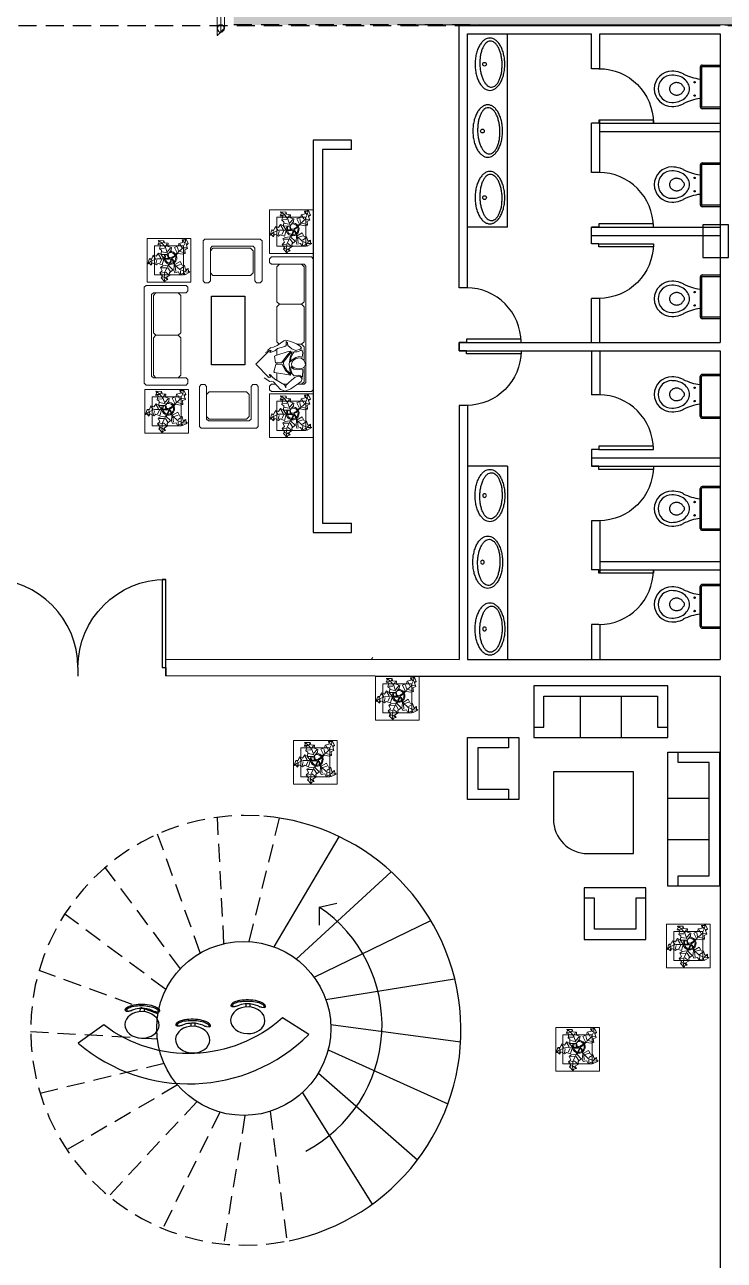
# Model space of a CAD drawing. Header units: metres. Extents: x 511.7 to 565.1, y 73.9 to 159.1.
# Drawn here: x 541.64 to 551.25, y 83.7 to 100.69 of the extents above; entities that cross this region are included whole.
import ezdxf

# ---------------------------------------------------------------- set-up
doc = ezdxf.new("R2010")
doc.units = ezdxf.units.M
doc.header["$MEASUREMENT"] = 0
doc.linetypes.add('DASHED2', pattern=[0.375, 0.25, -0.125])
doc.linetypes.add('HIDDEN', pattern=[0.375, 0.25, -0.125])
doc.layers.get('0').update_dxf_attribs({"lineweight": 25})
for name, color, linetype, lineweight in [('A-GLAZ-CWMG', 7, 'Continuous', 9), ('Muebles_Terminal', 8, 'Continuous', 9), ('walls', 255, 'Continuous', 25)]:
    doc.layers.add(name, color=color, linetype=linetype, lineweight=lineweight)
for name, color, linetype in [('ARBOLES', 3, 'Continuous'), ('DEFAULT', 7, 'Continuous'), ('lift', 41, 'Continuous'), ('MUEBLES', 5, 'Continuous')]:
    doc.layers.add(name, color=color, linetype=linetype)

# ---------------------------------------------------------------- blocks, each defined once
blk = doc.blocks.new('*U2')
for p, q in [((0, 0), (0, -100)), ((1000, 0), (1000, -100))]:
    blk.add_line(p, q)
blk.add_lwpolyline([(0, 0), (0, 1000), (43.75, 1000), (43.75, 0)], close=True)
blk.add_arc((0, 0), 1000, 0, 90)
blk = doc.blocks.new('*U8')
for p, q in [((0, 0), (0, 100)), ((750, 0), (750, 100))]:
    blk.add_line(p, q)
blk.add_lwpolyline([(0, 0), (0, -750), (43.75, -750), (43.75, 0)], close=True)
blk.add_arc((0, 0), 750, 270, 0)
blk = doc.blocks.new('A$C4801467F')
for points in [[(600, 170, 0.084597), (594, 203, 0.073538), (577, 235, 0.059122), (549, 264, 0.046991), (512, 290, 0.038418), (467, 311, 0.032863), (415, 327, 0.029585), (359, 337, 0.028068), (300, 340, 0.028068), (241, 337, 0.029585), (185, 327, 0.032863), (133, 311, 0.038418), (88, 290, 0.046991), (51, 264, 0.059122), (23, 235, 0.073538), (6, 203, 0.084597), (0, 170, 0.084597), (6, 137, 0.073538), (23, 105, 0.059122), (51, 76, 0.046991), (88, 50, 0.038418), (133, 29, 0.032863), (185, 13, 0.029585), (241, 3, 0.028068), (300, 0, 0.028068), (359, 3, 0.029585), (415, 13, 0.032863), (467, 29, 0.038418), (512, 50, 0.046991), (549, 76, 0.059122), (577, 105, 0.073538), (594, 137, 0.084597)], [(38, 151, 0.097963), (44, 126, 0.079718), (59, 103, 0.059072), (84, 81, 0.044019), (118, 63, 0.034462), (158, 48, 0.028691), (204, 37, 0.025428), (254, 32, 0.023953), (305, 30, 0.023953), (357, 34, 0.025428), (406, 43, 0.028691), (451, 56, 0.034462), (491, 73, 0.044019), (523, 93, 0.059072), (547, 116, 0.079718), (562, 140, 0.097963), (566, 165, 0.097963), (560, 190, 0.079718), (545, 213, 0.059072), (520, 235, 0.044019), (486, 253, 0.034462), (446, 268, 0.028691), (400, 279, 0.025428), (350, 284, 0.023953), (299, 286, 0.023953), (247, 282, 0.025428), (198, 273, 0.028691), (153, 260, 0.034462), (113, 243, 0.044019), (81, 223, 0.059072), (57, 200, 0.079718), (42, 176, 0.097963)]]:
    blk.add_lwpolyline(points, format="xyb", close=True)
blk.add_circle((300, 231), 21.6)
blk = doc.blocks.new('*U26')
for p, q in [((-750, 0), (-750, 100)), ((0, 0), (0, 100))]:
    blk.add_line(p, q)
blk.add_lwpolyline([(0, 0), (0, -750), (-43.75, -750), (-43.75, 0)], close=True)
blk.add_arc((0, 0), 750, 180, 270)
blk = doc.blocks.new('ar-10')
at = {"layer": 'ARBOLES', "lineweight": 0}
for p, q in [((22.434, 96.626), (22.504, 96.716)), ((22.469, 96.771), (22.579, 96.89)), ((22.504, 96.716), (22.469, 96.771)), ((22.489, 96.761), (22.529, 96.741)), ((22.579, 96.89), (22.554, 96.765)), ((22.554, 96.765), (22.578, 96.591)), ((22.574, 96.755), (22.639, 96.81)), ((22.579, 96.89), (22.594, 96.845)), ((22.594, 96.845), (22.669, 96.82)), ((22.669, 96.82), (22.624, 96.755)), ((22.624, 96.755), (22.728, 96.69)), ((22.076, 96.356), (22.122, 96.347)), ((22.076, 96.356), (22.173, 96.273)), ((22.128, 96.202), (22.076, 96.356)), ((22.122, 96.347), (22.18, 96.4)), ((22.191, 96.286), (22.175, 96.369)), ((22.18, 96.4), (22.216, 96.33)), ((22.216, 96.33), (22.323, 96.39)), ((22.317, 96.359), (22.344, 96.242)), ((22.323, 96.39), (22.379, 96.348)), ((22.379, 96.348), (22.5, 96.39)), ((22.486, 96.231), (22.426, 96.339)), ((22.503, 96.566), (22.434, 96.626)), ((22.453, 96.466), (22.503, 96.566)), ((22.518, 96.421), (22.453, 96.466)), ((22.464, 96.636), (22.553, 96.616)), ((22.483, 96.476), (22.618, 96.471)), ((22.5, 96.39), (22.548, 96.22)), ((22.518, 96.421), (22.658, 96.401)), ((22.578, 96.591), (22.668, 96.423)), ((22.698, 96.68), (22.608, 96.601)), ((22.674, 96.393), (22.661, 96.4)), ((22.668, 96.471), (22.733, 96.575)), ((22.751, 96.256), (22.674, 96.393)), ((22.813, 96.535), (22.688, 96.411)), ((22.688, 96.411), (22.766, 96.275)), ((22.728, 96.69), (22.718, 96.62)), ((22.718, 96.62), (22.813, 96.535)), ((22.806, 96.254), (22.856, 96.388)), ((22.825, 96.244), (22.872, 96.378)), ((22.84, 96.545), (22.867, 96.619)), ((22.84, 96.545), (22.856, 96.388)), ((22.867, 96.619), (22.976, 96.596)), ((23.024, 96.288), (22.872, 96.378)), ((23.019, 96.529), (22.876, 96.394)), ((22.886, 96.428), (22.9, 96.582)), ((22.925, 96.413), (23.043, 96.376)), ((22.976, 96.596), (23.017, 96.678)), ((23.017, 96.678), (23.121, 96.633)), ((23.182, 96.597), (23.019, 96.529)), ((23.083, 96.401), (23.024, 96.288)), ((23.034, 96.652), (23.037, 96.56)), ((23.136, 96.436), (23.036, 96.503)), ((23.153, 96.409), (23.083, 96.401)), ((23.121, 96.633), (23.166, 96.68)), ((23.161, 96.659), (23.151, 96.615)), ((23.19, 96.527), (23.153, 96.409)), ((23.166, 96.68), (23.309, 96.604)), ((23.177, 96.575), (23.246, 96.526)), ((23.309, 96.604), (23.182, 96.597)), ((23.264, 96.499), (23.19, 96.527)), ((23.269, 96.578), (23.264, 96.499)), ((23.309, 96.604), (23.269, 96.578)), ((22.192, 96.206), (22.128, 96.202)), ((22.146, 96.214), (22.183, 96.24)), ((22.173, 96.273), (22.338, 96.211)), ((22.237, 96.101), (22.192, 96.206)), ((22.324, 96.133), (22.237, 96.101)), ((22.243, 96.132), (22.304, 96.201)), ((22.387, 96.041), (22.324, 96.133)), ((22.338, 96.211), (22.528, 96.209)), ((22.458, 96.076), (22.387, 96.041)), ((22.393, 96.072), (22.462, 96.188)), ((22.458, 96.076), (22.543, 96.189)), ((22.48, 95.96), (22.474, 96.088)), ((22.474, 96.088), (22.65, 96.086)), ((22.622, 96.03), (22.502, 96.003)), ((22.557, 96.199), (22.543, 96.189)), ((22.548, 96.22), (22.705, 96.223)), ((22.73, 96.195), (22.557, 96.199)), ((22.599, 95.882), (22.654, 96.051)), ((22.65, 96.086), (22.675, 96.186)), ((22.748, 95.895), (22.657, 95.994)), ((22.672, 96.079), (22.692, 96.166)), ((22.679, 96.072), (22.672, 96.079)), ((22.675, 96.186), (22.73, 96.195)), ((22.762, 95.958), (22.679, 96.072)), ((22.692, 96.166), (22.766, 96.176)), ((22.692, 96.166), (22.692, 96.166)), ((22.705, 96.223), (22.743, 96.209)), ((22.743, 96.209), (22.751, 96.256)), ((22.766, 96.275), (22.766, 96.224)), ((22.766, 96.224), (22.806, 96.254)), ((22.863, 96.119), (22.766, 96.176)), ((22.774, 96.202), (22.825, 96.244)), ((22.848, 96.154), (22.774, 96.202)), ((22.947, 96.055), (22.848, 96.154)), ((22.861, 95.876), (22.939, 96.034)), ((22.863, 96.119), (22.939, 96.034)), ((22.965, 96.053), (22.947, 96.055)), ((22.977, 95.983), (22.949, 95.863)), ((23.101, 95.899), (22.964, 96.028)), ((23.103, 96.078), (22.965, 96.053)), ((23.154, 96.038), (23.025, 95.999)), ((23.103, 96.078), (23.179, 96.057)), ((23.179, 96.057), (23.164, 95.946)), ((22.373, 95.785), (22.451, 95.798)), ((22.408, 95.714), (22.373, 95.785)), ((22.386, 95.672), (22.493, 95.741)), ((22.386, 95.672), (22.408, 95.714)), ((22.549, 95.677), (22.386, 95.672)), ((22.486, 95.763), (22.401, 95.77)), ((22.423, 95.918), (22.48, 95.96)), ((22.451, 95.798), (22.423, 95.918)), ((22.451, 95.904), (22.571, 95.896)), ((22.493, 95.741), (22.599, 95.882)), ((22.542, 95.699), (22.528, 95.741)), ((22.563, 95.741), (22.549, 95.677)), ((22.676, 95.754), (22.563, 95.741)), ((22.648, 95.768), (22.599, 95.847)), ((22.776, 95.88), (22.67, 95.846)), ((22.67, 95.846), (22.676, 95.754)), ((22.762, 95.958), (22.776, 95.88)), ((22.978, 95.826), (22.861, 95.876)), ((22.991, 95.756), (22.978, 95.826)), ((23.111, 95.728), (22.991, 95.756)), ((23.016, 95.775), (23.075, 95.88)), ((23.089, 95.652), (23.111, 95.728)), ((23.168, 95.652), (23.089, 95.652)), ((23.18, 95.741), (23.101, 95.899)), ((23.158, 95.744), (23.114, 95.671)), ((23.224, 95.892), (23.132, 95.883)), ((23.164, 95.946), (23.249, 95.911)), ((23.196, 95.615), (23.168, 95.652)), ((23.196, 95.615), (23.18, 95.741)), ((23.24, 95.766), (23.196, 95.772)), ((23.262, 95.763), (23.196, 95.615)), ((23.249, 95.911), (23.211, 95.804)), ((23.211, 95.804), (23.262, 95.763))]:
    blk.add_line(p, q, dxfattribs=at)
for centre, radius, start, end in [((22.748, 96.183), 0.193, 107.997, 168.9804), ((22.755, 96.181), 0.166, 107.7649, 166.1846), ((22.744, 96.18), 0.193, 59.8406, 99.9156), ((22.743, 96.175), 0.167, 58.5815, 95.1926), ((22.748, 96.183), 0.193, 175.5225, 210.1028), ((22.755, 96.181), 0.166, 173.971, 214.9414), ((22.743, 96.184), 0.158, 258.1647, 328.6725), ((22.743, 96.184), 0.189, 268.6147, 325.1169), ((22.733, 96.18), 0.167, 337.3711, 47.6904), ((22.736, 96.182), 0.194, 332.5812, 51.731)]:
    blk.add_arc(centre, radius, start, end, dxfattribs=at)
blk = doc.blocks.new('silla-4')
at = {"layer": 'MUEBLES', "linetype": 'ByBlock', "ltscale": 0.5}
for p, q in [((88.968, 41.09), (88.973, 41.09)), ((88.968, 41.074), (88.973, 41.074)), ((88.968, 41.074), (88.968, 41.074)), ((88.968, 41.074), (88.968, 41.074)), ((88.981, 41.082), (88.981, 41.082)), ((88.981, 41.082), (88.982, 41.048)), ((88.986, 40.918), (88.947, 40.917)), ((88.987, 40.871), (88.949, 40.87)), ((88.977, 40.698), (88.984, 40.698)), ((88.978, 40.714), (88.978, 40.714)), ((88.978, 40.714), (88.978, 40.714)), ((88.978, 40.714), (88.984, 40.714)), ((88.99, 40.741), (88.991, 40.706))]:
    blk.add_line(p, q, dxfattribs=at)
for centre, radius, start, end in [((88.973, 41.082), 0.00784, 1.5794, 91.5794), ((88.973, 41.082), 0.00784, 271.5794, 1.5794), ((88.943, 41.047), 0.0392, 332.1482, 1.5935), ((88.984, 40.706), 0.00784, 1.5794, 88.1147), ((88.984, 40.706), 0.00784, 271.5, 1.5794), ((88.951, 40.74), 0.0392, 1.5794, 30.9339)]:
    blk.add_arc(centre, radius, start, end, dxfattribs=at)
blk.add_ellipse((88.973, 40.894), major_axis=(-0.005, 0.196), ratio=0.359925, start_param=0, end_param=3.155989, dxfattribs=at)
blk.add_ellipse((89.139, 40.899), major_axis=(0.005, -0.196), ratio=0.780493, dxfattribs=at)
for points, knots in [([(88.968, 41.074), (88.965, 41.074), (88.96, 41.072), (88.947, 41.057), (88.94, 41.044), (88.92, 40.985), (88.915, 40.918), (88.926, 40.795), (88.945, 40.742), (88.969, 40.716), (88.975, 40.714), (88.978, 40.714)], [0, 0, 0, 0, 0.388453, 0.388453, 0.776906, 0.776906, 1.761796, 1.761796, 2.746687, 2.746687, 3.141593, 3.141593, 3.141593, 3.141593]), ([(88.977, 41.028), (88.953, 40.982), (88.943, 40.926), (88.952, 40.832), (88.965, 40.793), (88.985, 40.76)], [4.086072, 4.086072, 4.086072, 4.086072, 4.805728, 4.805728, 5.337853, 5.337853, 5.337853, 5.337853])]:
    blk.add_open_spline(points, degree=3, knots=knots, dxfattribs=at)
blk = doc.blocks.new('tretr')
at = {"layer": 'DEFAULT', "color": 7, "linetype": 'Continuous'}
for p, q in [((40.6, 253), (-19.8, 253)), ((39.5, 193.1), (-19.8, 193.1)), ((-168.7, 65.1), (-168.7, 125.4)), ((-108.8, 66.1), (-108.8, 125.4))]:
    blk.add_line(p, q, dxfattribs=at)
for points in [[(-19.8, 416.8), (-19.8, 341.8), (-109.8, 341.8), (-109.8, 416.8)], [(55.2, 320.4), (-19.8, 320.4), (-19.8, 125.4), (55.2, 125.4)], [(-313.6, 157.1), (-238.6, 157.1), (-238.6, 247.1), (-313.6, 247.1)], [(-236.1, 50.4), (-236.1, 125.4), (-41.1, 125.4), (-41.1, 50.4)]]:
    blk.add_lwpolyline(points, close=True, dxfattribs=at)
for points in [[(-19.8, 356.8), (-34.8, 356.8), (-34.8, 401.8), (-94.8, 401.8), (-94.8, 356.8), (-109.8, 356.8)], [(-4.8, 320.4), (-4.8, 305.4), (40.2, 305.4), (40.2, 140.4), (-4.8, 140.4), (-4.8, 125.4)], [(-253.6, 157.1), (-253.6, 172.1), (-298.6, 172.1), (-298.6, 232.1), (-253.6, 232.1), (-253.6, 247.1)], [(-236.1, 110.4), (-221.1, 110.4), (-221.1, 65.4), (-56.1, 65.4), (-56.1, 110.4), (-41.1, 110.4)]]:
    blk.add_lwpolyline(points, dxfattribs=at)
blk.add_lwpolyline([(-69.8, 291.8), (-138.6, 291.8, 0.414214), (-188.6, 241.8), (-188.6, 175.4), (-69.8, 175.4)], format="xyb", close=True, dxfattribs=at)
blk = doc.blocks.new('sdfd')
at = {"layer": 'Muebles_Terminal', "linetype": 'ByBlock'}
for p, q in [((-0.821, 0.475), (-0.846, 0.45)), ((-0.846, 0.45), (-0.846, -0.1)), ((-0.771, 0.475), (-0.821, 0.475)), ((-0.746, 0.45), (-0.771, 0.475)), ((-0.746, 0), (-0.746, 0.45)), ((-0.71, 0.375), (-0.746, 0.34)), ((-0.196, 0.375), (-0.71, 0.375)), ((-0.196, 0.375), (-0.161, 0.34)), ((-0.125, 0.375), (-0.161, 0.34)), ((0.389, 0.375), (-0.125, 0.375)), ((0.424, 0.34), (0.389, 0.375)), ((0.449, 0.475), (0.424, 0.45)), ((0.424, 0.45), (0.424, 0)), ((0.499, 0.475), (0.449, 0.475)), ((0.524, 0.45), (0.499, 0.475)), ((0.524, -0.1), (0.524, 0.45)), ((-0.161, 0.34), (-0.161, 0.035)), ((-0.71, 0), (-0.746, 0.035)), ((-0.721, -0.025), (-0.746, 0)), ((-0.196, 0), (-0.71, 0)), ((-0.196, 0), (-0.161, 0.035)), ((-0.125, 0), (-0.161, 0.035)), ((0.389, 0), (-0.125, 0)), ((0.424, 0.035), (0.389, 0)), ((0.424, 0), (0.399, -0.025)), ((-0.846, -0.1), (-0.821, -0.125)), ((-0.821, -0.125), (0.499, -0.125)), ((0.399, -0.025), (-0.721, -0.025)), ((0.524, -0.1), (0.499, -0.125))]:
    blk.add_line(p, q, dxfattribs=at)
blk = doc.blocks.new('sdfds')
at = {"layer": 'Muebles_Terminal', "linetype": 'ByBlock'}
for p, q in [((-0.9, 0.5), (-0.925, 0.475)), ((-0.925, 0.475), (-0.925, -0.075)), ((0.9, 0.5), (-0.9, 0.5)), ((-0.825, 0.375), (-0.8, 0.4)), ((-0.825, 0.34), (-0.79, 0.375)), ((-0.825, -0.075), (-0.825, 0.375)), ((-0.8, 0.4), (0.8, 0.4)), ((-0.79, 0.375), (-0.31, 0.375)), ((-0.31, 0.375), (-0.275, 0.34)), ((-0.24, 0.375), (-0.275, 0.34)), ((-0.24, 0.375), (0.24, 0.375)), ((0.24, 0.375), (0.275, 0.34)), ((0.31, 0.375), (0.275, 0.34)), ((0.31, 0.375), (0.502, 0.375)), ((0.35, 0.344), (0.391, 0.357)), ((0.359, 0.331), (0.35, 0.344)), ((0.391, 0.357), (0.452, 0.348)), ((0.452, 0.348), (0.445, 0.307)), ((0.489, 0.366), (0.465, 0.333)), ((0.52, 0.387), (0.489, 0.366)), ((0.552, 0.394), (0.52, 0.387)), ((0.589, 0.374), (0.552, 0.394)), ((0.586, 0.375), (0.79, 0.375)), ((0.608, 0.344), (0.589, 0.374)), ((0.613, 0.307), (0.608, 0.344)), ((0.623, 0.36), (0.729, 0.351)), ((0.626, 0.284), (0.623, 0.36)), ((0.729, 0.351), (0.708, 0.325)), ((0.75, 0.35), (0.723, 0.327)), ((0.786, 0.335), (0.75, 0.35)), ((0.79, 0.375), (0.825, 0.34)), ((0.8, 0.4), (0.825, 0.375)), ((0.825, 0.375), (0.825, 0.28)), ((0.925, 0.475), (0.9, 0.5)), ((0.925, -0.075), (0.925, 0.475)), ((-0.275, 0.035), (-0.275, 0.34)), ((-0.275, 0.035), (-0.275, 0.34)), ((0.219, 0.123), (0.239, 0.191)), ((0.239, 0.191), (0.27, 0.27)), ((0.27, 0.27), (0.301, 0.321)), ((0.275, 0.278), (0.275, 0.34)), ((0.337, 0.205), (0.293, 0.152)), ((0.301, 0.321), (0.323, 0.338)), ((0.323, 0.338), (0.345, 0.321)), ((0.363, 0.26), (0.337, 0.205)), ((0.345, 0.321), (0.363, 0.26)), ((0.378, 0.282), (0.359, 0.331)), ((0.437, 0.133), (0.371, 0.192)), ((0.371, 0.192), (0.374, 0.157)), ((0.378, 0.237), (0.378, 0.282)), ((0.403, 0.219), (0.378, 0.237)), ((0.386, 0.198), (0.378, 0.212)), ((0.378, 0.212), (0.459, 0.182)), ((0.526, 0.089), (0.386, 0.198)), ((0.463, 0.195), (0.403, 0.219)), ((0.445, 0.307), (0.456, 0.26)), ((0.456, 0.26), (0.49, 0.21)), ((0.459, 0.182), (0.547, 0.171)), ((0.465, 0.333), (0.461, 0.302)), ((0.461, 0.302), (0.476, 0.256)), ((0.516, 0.188), (0.463, 0.195)), ((0.476, 0.256), (0.497, 0.227)), ((0.49, 0.21), (0.516, 0.188)), ((0.497, 0.227), (0.539, 0.201)), ((0.539, 0.201), (0.576, 0.208)), ((0.547, 0.171), (0.632, 0.18)), ((0.576, 0.208), (0.6, 0.241)), ((0.586, 0.192), (0.616, 0.236)), ((0.625, 0.193), (0.586, 0.192)), ((0.6, 0.241), (0.609, 0.277)), ((0.609, 0.277), (0.613, 0.307)), ((0.616, 0.236), (0.626, 0.284)), ((0.68, 0.212), (0.625, 0.193)), ((0.632, 0.18), (0.683, 0.198)), ((0.683, 0.198), (0.636, 0.138)), ((0.702, 0.191), (0.637, 0.121)), ((0.664, -0.03), (0.702, 0.191)), ((0.711, 0.24), (0.68, 0.212)), ((0.708, 0.325), (0.701, 0.298)), ((0.701, 0.298), (0.711, 0.24)), ((0.723, 0.327), (0.716, 0.299)), ((0.716, 0.299), (0.729, 0.254)), ((0.729, 0.254), (0.768, 0.203)), ((0.768, 0.203), (0.806, 0.161)), ((0.813, 0.296), (0.786, 0.335)), ((0.888, 0.191), (0.813, 0.296)), ((0.92, 0.113), (0.888, 0.191)), ((-0.825, 0.035), (-0.79, 0)), ((-0.79, 0), (-0.31, 0)), ((-0.31, 0), (-0.275, 0.035)), ((-0.24, 0), (-0.275, 0.035)), ((-0.24, 0), (0.24, 0)), ((0.229, 0.099), (0.219, 0.123)), ((0.292, 0.005), (0.229, 0.099)), ((0.257, 0.145), (0.239, 0.129)), ((0.239, 0.129), (0.261, 0.13)), ((0.24, 0), (0.273, 0.033)), ((0.293, 0.152), (0.257, 0.145)), ((0.261, 0.13), (0.292, 0.13)), ((0.275, 0.13), (0.275, 0.149)), ((0.292, 0.13), (0.305, 0.111)), ((0.313, -0.046), (0.292, 0.005)), ((0.305, 0.111), (0.333, 0.01)), ((0.333, 0.01), (0.367, -0.027)), ((0.342, 0), (0.426, 0)), ((0.374, 0.157), (0.43, -0.014)), ((0.53, 0.065), (0.437, 0.133)), ((0.578, 0.101), (0.526, 0.089)), ((0.526, 0.089), (0.526, 0.089)), ((0.531, -0.019), (0.53, 0.065)), ((0.53, 0), (0.55, 0)), ((0.555, 0.075), (0.548, 0.015)), ((0.548, 0.015), (0.552, -0.015)), ((0.637, 0.121), (0.555, 0.075)), ((0.636, 0.138), (0.578, 0.101)), ((0.669, 0), (0.773, 0)), ((0.835, 0.104), (0.756, -0.027)), ((0.794, -0.047), (0.896, 0.053)), ((0.806, 0.161), (0.844, 0.126)), ((0.825, 0.143), (0.825, 0.087)), ((0.874, 0.122), (0.835, 0.104)), ((0.844, 0.126), (0.874, 0.122)), ((0.896, 0.053), (0.92, 0.113)), ((-0.925, -0.075), (-0.9, -0.1)), ((-0.9, -0.1), (-0.85, -0.1)), ((-0.85, -0.1), (-0.825, -0.075)), ((0.325, -0.085), (0.313, -0.046)), ((0.36, -0.126), (0.325, -0.085)), ((0.384, -0.097), (0.361, -0.077)), ((0.361, -0.077), (0.363, -0.101)), ((0.363, -0.101), (0.388, -0.155)), ((0.367, -0.027), (0.388, -0.092)), ((0.388, -0.092), (0.384, -0.097)), ((0.43, -0.014), (0.441, -0.032)), ((0.441, -0.032), (0.531, -0.019)), ((0.552, -0.015), (0.653, -0.043)), ((0.653, -0.043), (0.664, -0.03)), ((0.689, -0.106), (0.719, -0.087)), ((0.697, -0.088), (0.689, -0.106)), ((0.721, -0.065), (0.697, -0.088)), ((0.719, -0.087), (0.733, -0.097)), ((0.756, -0.027), (0.721, -0.065)), ((0.733, -0.097), (0.724, -0.126)), ((0.735, -0.174), (0.787, -0.094)), ((0.782, -0.07), (0.794, -0.047)), ((0.787, -0.094), (0.782, -0.07)), ((0.825, -0.017), (0.825, -0.075)), ((0.825, -0.075), (0.85, -0.1)), ((0.85, -0.1), (0.9, -0.1)), ((0.9, -0.1), (0.925, -0.075))]:
    blk.add_line(p, q, dxfattribs=at)
at = {"layer": 'Muebles_Terminal'}
for p in [(0.365, -0.104), (0.73, -0.108)]:
    blk.add_line(p, (0.549, -0.289), dxfattribs=at)
blk = doc.blocks.new('juhn')
at = {"layer": 'Muebles_Terminal', "linetype": 'ByBlock'}
for p, q in [((-0.273, 0.804), (-0.298, 0.779)), ((-0.298, 0.779), (-0.298, 0.229)), ((-0.223, 0.804), (-0.273, 0.804)), ((-0.198, 0.779), (-0.223, 0.804)), ((-0.198, 0.329), (-0.198, 0.779)), ((-0.163, 0.704), (-0.198, 0.669)), ((0.351, 0.704), (-0.163, 0.704)), ((0.351, 0.704), (0.387, 0.669)), ((0.437, 0.804), (0.412, 0.779)), ((0.412, 0.779), (0.412, 0.329)), ((0.487, 0.804), (0.437, 0.804)), ((0.512, 0.779), (0.487, 0.804)), ((0.512, 0.779), (0.512, 0.229)), ((0.387, 0.669), (0.387, 0.364)), ((-0.163, 0.329), (-0.198, 0.364)), ((0.351, 0.329), (0.387, 0.364)), ((-0.298, 0.229), (-0.273, 0.204)), ((-0.273, 0.204), (0.487, 0.204)), ((-0.173, 0.304), (-0.198, 0.329)), ((0.387, 0.304), (-0.173, 0.304)), ((0.351, 0.329), (-0.163, 0.329)), ((0.412, 0.329), (0.387, 0.304)), ((0.512, 0.229), (0.487, 0.204))]:
    blk.add_line(p, q, dxfattribs=at)
blk = doc.blocks.new('Circular Mullion - 50mm Radius-196102-_1_plinth')
at = {"layer": 'A-GLAZ-CWMG', "color": 253, "true_color": 0xaaaaaa}
for p, q in [((4310, 7075), (4310, 5134)), ((4360, 7075), (4360, 5184)), ((4410, 5234), (4410, 7075))]:
    blk.add_line(p, q, dxfattribs=at)
at = {"layer": 'A-GLAZ-CWMG', "color": 253, "true_color": 0xaaaaaa, "flags": 128}
for points in [[(4310, 5134), (4314, 5138), (4324, 5149), (4341, 5165), (4360, 5184)], [(4360, 5184), (4379, 5203), (4395, 5219), (4406, 5230), (4410, 5234)]]:
    blk.add_lwpolyline(points, dxfattribs=at)
blk = doc.blocks.new('Circular Mullion - 50mm Radius-218194-_1_plinth')
at = {"layer": 'A-GLAZ-CWMG', "lineweight": 25}
for start, end in [(360, 180), (180, 360)]:
    blk.add_arc((-50, 0), 50, start, end, dxfattribs=at)

msp = doc.modelspace()

# ---------------------------------------------------------------- hatches: boundary and pattern name
h = msp.add_hatch()
h.set_pattern_fill('ANGLE', color=256, scale=0.22)
h.set_pattern_definition([(0, (-144.96357, 2.897406), (0, 0.0605), [0.044, -0.0165]), (90, (-144.96357, 2.897406), (-0.0605, 4e-18), [0.044, -0.0165])])
h.paths.add_polyline_path([(564.635, 112.947), (564.185, 112.947), (564.185, 112.597), (564.635, 112.597)])
h.paths.add_polyline_path([(564.636, 108.389), (564.286, 108.389), (564.286, 107.939), (564.636, 107.939)])
h.paths.add_polyline_path([(562.841, 88.385), (562.491, 88.385), (562.491, 87.935), (562.841, 87.935), (562.841, 87.935)])
h.paths.add_polyline_path([(516.93, 78.187), (516.48, 78.187), (516.48, 77.837), (516.93, 77.837)])
h.paths.add_polyline_path([(516.636, 78.011, -1), (516.536, 78.011, -1)], flags=16)
h.paths.add_polyline_path([(516.72, 88.285), (516.484, 88.285), (516.484, 87.835), (516.72, 87.835)])
h.paths.add_polyline_path([(516.834, 88.285), (516.72, 88.285), (516.72, 87.835), (516.834, 87.835)])
h.paths.add_polyline_path([(522.868, 107.948), (522.634, 107.948), (522.634, 107.498), (522.868, 107.498)])
h.paths.add_polyline_path([(522.984, 107.948), (522.868, 107.948), (522.868, 107.498), (522.984, 107.498)])
at = {"layer": 'walls'}
h = msp.add_hatch(dxfattribs=at)
h.set_pattern_fill('ANGLE', color=4, angle=180)
h.set_pattern_definition([(180, (1111.84015, 209.11407), (-1e-16, -0.275), [0.2, -0.075]), (270, (1111.84015, 209.11407), (0.275, -1e-16), [0.2, -0.075])])
h.paths.add_polyline_path([(562.791, 116.259), (544.479, 116.263), (544.479, 114.934), (544.759, 114.929), (547.13, 114.778), (547.127, 103.583), (544.509, 103.594), (544.477, 114.796), (560.987, 114.749), (560.987, 100.67), (544.507, 100.681), (544.507, 103.549), (562.791, 103.539)])

# ---------------------------------------------------------------- linework, layer by layer
for p, q in [((551.309, 100.677), (546.96, 100.685)), ((547.609, 97.068), (547.609, 100.676)), ((547.609, 98.868), (547.609, 100.676)), ((547.724, 97.487), (547.724, 100.561)), ((550.921, 100.105), (550.921, 99.556)), ((550.94, 100.105), (550.94, 99.556)), ((550.947, 100.131), (551.194, 100.131)), ((550.947, 100.112), (551.194, 100.112)), ((551.194, 99.55), (550.947, 99.55)), ((551.194, 99.53), (550.947, 99.53)), ((547.724, 97.068), (547.724, 99.374)), ((547.609, 98.868), (547.609, 99.331)), ((546.129, 99.099), (545.602, 99.099)), ((545.602, 99.099), (545.602, 93.707)), ((546.129, 98.97), (546.129, 99.099)), ((546.129, 98.97), (545.731, 98.97)), ((545.731, 98.97), (545.731, 93.835)), ((547.609, 97.068), (547.609, 98.732)), ((550.921, 98.759), (550.921, 98.21)), ((550.94, 98.759), (550.94, 98.21)), ((550.947, 98.785), (551.194, 98.785)), ((550.947, 98.766), (551.194, 98.766)), ((551.194, 98.204), (550.947, 98.204)), ((551.194, 98.184), (550.947, 98.184)), ((550.921, 97.219), (550.921, 96.67)), ((550.94, 97.219), (550.94, 96.67)), ((550.947, 97.245), (551.194, 97.245)), ((550.947, 97.225), (551.194, 97.225)), ((551.194, 96.663), (550.947, 96.663)), ((551.194, 96.644), (550.947, 96.644)), ((547.609, 96.318), (551.194, 96.318)), ((547.609, 96.318), (551.194, 96.318)), ((547.609, 96.203), (547.609, 96.318)), ((547.609, 96.318), (547.609, 96.203)), ((547.609, 96.203), (551.194, 96.203)), ((547.609, 96.203), (551.194, 96.203)), ((550.921, 95.302), (550.921, 95.851)), ((550.94, 95.302), (550.94, 95.851)), ((551.194, 95.877), (550.947, 95.877)), ((551.194, 95.858), (550.947, 95.858)), ((547.609, 95.453), (547.609, 93.33)), ((547.609, 95.453), (547.609, 91.96)), ((547.724, 95.453), (547.724, 93.146)), ((550.947, 95.296), (551.194, 95.296)), ((550.947, 95.276), (551.194, 95.276)), ((547.724, 95.034), (547.724, 91.96)), ((550.921, 93.762), (550.921, 94.311)), ((550.94, 93.762), (550.94, 94.311)), ((551.194, 94.337), (550.947, 94.337)), ((551.194, 94.317), (550.947, 94.317)), ((545.731, 93.835), (546.129, 93.835)), ((546.129, 93.707), (546.129, 93.835)), ((550.947, 93.755), (551.194, 93.755)), ((545.602, 93.707), (546.129, 93.707)), ((550.947, 93.736), (551.194, 93.736)), ((547.609, 93.19), (547.609, 91.96)), ((550.921, 92.416), (550.921, 92.965)), ((550.94, 92.416), (550.94, 92.965)), ((551.194, 92.991), (550.947, 92.991)), ((551.194, 92.971), (550.947, 92.971)), ((550.947, 92.409), (551.194, 92.409)), ((550.947, 92.39), (551.194, 92.39)), ((545.686, 88.556), (545.927, 88.61)), ((545.686, 88.556), (545.686, 88.309))]:
    msp.add_line(p, q)
at = {"lineweight": 25, "ltscale": 0.25}
for p, q in [((547.609, 100.676), (551.194, 100.676)), ((547.724, 100.561), (549.428, 100.561)), ((548.274, 97.903), (548.274, 100.561)), ((549.428, 100.081), (549.428, 100.561)), ((549.543, 100.081), (549.543, 100.561)), ((549.543, 100.561), (551.194, 100.561)), ((549.543, 99.216), (549.543, 99.374)), ((549.428, 99.216), (549.428, 99.331)), ((549.428, 98.654), (549.428, 99.216)), ((549.543, 99.331), (551.194, 99.331)), ((549.543, 98.654), (549.543, 99.216)), ((549.543, 99.216), (551.194, 99.216)), ((549.428, 97.904), (551.194, 97.904)), ((549.428, 97.789), (551.194, 97.789)), ((549.428, 96.318), (549.428, 96.924)), ((549.543, 96.318), (549.543, 96.924)), ((549.428, 96.203), (549.428, 95.597)), ((549.543, 96.203), (549.543, 95.596)), ((548.274, 94.618), (548.274, 91.96)), ((549.428, 94.732), (551.194, 94.732)), ((549.428, 94.617), (551.194, 94.617)), ((549.428, 93.867), (549.428, 93.305)), ((549.543, 93.867), (549.543, 93.305)), ((549.428, 93.305), (549.428, 93.19)), ((549.543, 93.305), (549.543, 93.146)), ((549.543, 93.305), (551.194, 93.305)), ((549.543, 93.19), (551.194, 93.19)), ((549.428, 92.44), (549.428, 91.96)), ((549.543, 92.44), (549.543, 91.96)), ((547.724, 91.96), (551.194, 91.96)), ((547.724, 91.96), (549.428, 91.96)), ((549.543, 91.96), (551.194, 91.96)), ((546.456, 91.73), (547.116, 91.73))]:
    msp.add_line(p, q, dxfattribs=at)
at = {"color": 1, "linetype": 'HIDDEN'}
for p, q in [((544.376, 88.053), (544.285, 89.791)), ((544.723, 88.082), (545.139, 89.78)), ((544.051, 87.925), (543.464, 89.559)), ((543.778, 87.708), (542.745, 89.102)), ((543.578, 87.422), (542.187, 88.46)), ((543.469, 87.091), (541.834, 87.685)), ((543.461, 86.742), (541.718, 86.84)), ((543.553, 86.406), (541.848, 85.994)), ((543.739, 86.111), (542.217, 85.22)), ((544.002, 85.881), (542.794, 84.582)), ((544.319, 85.738), (543.534, 84.137)), ((544.665, 85.692), (544.373, 83.924)), ((545.009, 85.747), (545.241, 83.964))]:
    msp.add_line(p, q, dxfattribs=at)
at = {"color": 1}
for p, q in [((545.064, 88.009), (545.958, 89.524)), ((545.37, 87.842), (546.672, 89.042)), ((545.614, 87.593), (547.217, 88.372)), ((545.777, 87.284), (547.546, 87.57)), ((545.843, 86.942), (547.628, 86.704)), ((545.808, 86.595), (547.453, 85.85)), ((545.674, 86.273), (547.036, 85.084)), ((545.453, 86.003), (546.413, 84.473))]:
    msp.add_line(p, q, dxfattribs=at)
at = {"color": 1, "linetype": 'DASHED2', "transparency": 33554572}
for points in [[(514.381, 100.785), (514.491, 109.986), (514.451, 112.979), (564.636, 112.958), (564.636, 100.664), (544.383, 100.685), (544.383, 100.685)], [(537.801, 100.677), (564.588, 100.674), (564.473, 77.059), (538.144, 77.059)]]:
    msp.add_lwpolyline(points, dxfattribs=at)
for points in [[(551.309, 97.486), (551.309, 97.936), (550.959, 97.936), (550.959, 97.486)], [(544.204, 96.955), (544.664, 96.955), (544.664, 96.008), (544.204, 96.008)]]:
    msp.add_lwpolyline(points, close=True)
msp.add_lwpolyline([(546.456, 91.73), (543.579, 91.736), (543.579, 91.966), (547.609, 91.96)])
at = {"lineweight": 25, "ltscale": 0.25}
msp.add_lwpolyline([(547.116, 91.73), (551.194, 91.73), (551.194, 82.444)], dxfattribs=at)
msp.add_lwpolyline([(542.374, 86.684, 0.388417), (545.542, 86.803), (545.18, 87.033, -0.359089), (542.723, 86.937)], format="xyb", close=True)
for centre in [(550.843, 99.895), (550.843, 99.712), (550.843, 98.58), (550.843, 98.397), (550.843, 97.009), (550.843, 96.826), (550.843, 95.695), (550.843, 95.512), (550.843, 94.124), (550.843, 93.941), (550.843, 92.809), (550.843, 92.626)]:
    msp.add_circle(centre, 0.0098)
at = {"color": 1}
msp.add_circle((544.648, 86.888), 1.196, dxfattribs=at)
for centre, radius, start, end in [((550.532, 99.804), 0.242, 90, 270), ((550.532, 99.686), 0.36, 72.0138, 90), ((550.947, 100.105), 0.0261, 90, 180), ((550.947, 100.105), 0.00653, 90, 180), ((550.532, 99.804), 0.189, 90, 270), ((550.593, 99.789), 0.0995, 120.7501, 131.2726), ((550.532, 99.686), 0.307, 72.0138, 90), ((550.593, 99.788), 0.0999, 110.2468, 120.7501), ((550.597, 99.779), 0.11, 100.0382, 110.2468), ((550.597, 99.775), 0.114, 90, 100.0382), ((550.597, 99.771), 0.118, 79.9618, 90), ((550.601, 99.79), 0.0984, 68.9846, 79.9618), ((550.551, 99.744), 0.247, 51.9112, 72.0138), ((550.586, 99.752), 0.139, 59.2499, 68.9846), ((550.551, 99.744), 0.299, 62.4348, 72.0138), ((550.636, 99.835), 0.042, 41.4694, 59.2499), ((550.991, 100.588), 0.653, 242.4348, 263.8196), ((550.579, 99.78), 0.2, 27.8555, 51.9112), ((550.624, 99.804), 0.15, 360, 27.8555), ((550.572, 99.804), 0.0728, 167.4263, 180), ((550.572, 99.804), 0.0728, 180, 192.5737), ((550.576, 99.803), 0.0767, 155.1777, 167.4263), ((550.576, 99.805), 0.0767, 192.5737, 204.8223), ((550.582, 99.8), 0.0838, 143.1382, 155.1777), ((550.582, 99.808), 0.0838, 204.8223, 216.8618), ((550.584, 99.798), 0.0863, 131.2726, 143.1382), ((550.584, 99.809), 0.0863, 216.8618, 228.7274), ((550.593, 99.819), 0.0995, 228.7274, 239.2499), ((550.593, 99.819), 0.0999, 239.2499, 249.7532), ((550.597, 99.829), 0.11, 249.7532, 259.9618), ((550.597, 99.832), 0.114, 259.9618, 270), ((550.597, 99.836), 0.118, 270, 280.0382), ((550.601, 99.818), 0.0984, 280.0382, 291.0154), ((550.586, 99.856), 0.139, 291.0154, 300.7501), ((550.636, 99.772), 0.042, 300.7501, 318.5306), ((550.386, 99.614), 0.376, 40.0525, 41.4694), ((550.386, 99.993), 0.376, 318.5306, 319.9475), ((549.776, 99.102), 1.173, 39.2504, 40.0525), ((549.776, 100.506), 1.173, 319.9475, 320.7496), ((550.3, 99.53), 0.496, 37.7301, 39.2504), ((550.3, 100.077), 0.496, 320.7496, 322.2699), ((550.307, 99.535), 0.487, 36.1964, 37.7301), ((550.307, 100.072), 0.487, 322.2699, 323.8036), ((550.674, 99.804), 0.0324, 360, 36.1964), ((550.674, 99.804), 0.0324, 323.8036, 0), ((550.579, 99.827), 0.2, 308.0888, 332.1445), ((550.624, 99.804), 0.15, 332.1445, 0), ((550.532, 99.922), 0.307, 270, 287.9862), ((550.532, 99.922), 0.36, 270, 287.9862), ((550.551, 99.864), 0.247, 287.9862, 308.0888), ((550.551, 99.864), 0.299, 287.9862, 297.5652), ((550.991, 99.02), 0.653, 96.1804, 117.5652), ((550.947, 99.556), 0.0261, 180, 270), ((550.947, 99.556), 0.00653, 180, 270), ((550.532, 98.488), 0.242, 90, 270), ((550.532, 98.37), 0.36, 72.0138, 90), ((550.551, 98.428), 0.299, 62.4348, 72.0138), ((550.991, 99.272), 0.653, 242.4348, 263.8196), ((550.947, 98.759), 0.0261, 90, 180), ((550.947, 98.759), 0.00653, 90, 180), ((550.532, 98.488), 0.189, 90, 270), ((550.576, 98.487), 0.0767, 155.1777, 167.4263), ((550.582, 98.484), 0.0838, 143.1382, 155.1777), ((550.584, 98.483), 0.0863, 131.2726, 143.1382), ((550.593, 98.473), 0.0995, 120.7501, 131.2726), ((550.532, 98.37), 0.307, 72.0138, 90), ((550.593, 98.473), 0.0999, 110.2468, 120.7501), ((550.597, 98.463), 0.11, 100.0382, 110.2468), ((550.597, 98.46), 0.114, 90, 100.0382), ((550.597, 98.455), 0.118, 79.9618, 90), ((550.601, 98.474), 0.0984, 68.9846, 79.9618), ((550.551, 98.428), 0.247, 51.9112, 72.0138), ((550.586, 98.436), 0.139, 59.2499, 68.9846), ((550.636, 98.52), 0.042, 41.4694, 59.2499), ((550.386, 98.299), 0.376, 40.0525, 41.4694), ((549.776, 97.786), 1.173, 39.2504, 40.0525), ((550.3, 98.214), 0.496, 37.7301, 39.2504), ((550.307, 98.22), 0.487, 36.1964, 37.7301), ((550.579, 98.465), 0.2, 27.8555, 51.9112), ((550.624, 98.488), 0.15, 360, 27.8555), ((550.572, 98.488), 0.0728, 167.4263, 180), ((550.572, 98.488), 0.0728, 180, 192.5737), ((550.576, 98.489), 0.0767, 192.5737, 204.8223), ((550.582, 98.492), 0.0838, 204.8223, 216.8618), ((550.584, 98.493), 0.0863, 216.8618, 228.7274), ((550.593, 98.503), 0.0995, 228.7274, 239.2499), ((550.593, 98.504), 0.0999, 239.2499, 249.7532), ((550.597, 98.513), 0.11, 249.7532, 259.9618), ((550.597, 98.517), 0.114, 259.9618, 270), ((550.597, 98.521), 0.118, 270, 280.0382), ((550.601, 98.502), 0.0984, 280.0382, 291.0154), ((550.551, 98.548), 0.247, 287.9862, 308.0888), ((550.586, 98.54), 0.139, 291.0154, 300.7501), ((550.636, 98.456), 0.042, 300.7501, 318.5306), ((550.386, 98.677), 0.376, 318.5306, 319.9475), ((549.776, 99.19), 1.173, 319.9475, 320.7496), ((550.3, 98.762), 0.496, 320.7496, 322.2699), ((550.991, 97.704), 0.653, 96.1804, 117.5652), ((550.307, 98.757), 0.487, 322.2699, 323.8036), ((550.674, 98.488), 0.0324, 360, 36.1964), ((550.674, 98.488), 0.0324, 323.8036, 0), ((550.579, 98.512), 0.2, 308.0888, 332.1445), ((550.624, 98.488), 0.15, 332.1445, 0), ((550.532, 98.606), 0.307, 270, 287.9862), ((550.532, 98.606), 0.36, 270, 287.9862), ((550.551, 98.548), 0.299, 287.9862, 297.5652), ((550.947, 98.21), 0.0261, 180, 270), ((550.947, 98.21), 0.00653, 180, 270), ((550.532, 96.917), 0.242, 90, 270), ((550.532, 96.799), 0.36, 72.0138, 90), ((550.947, 97.219), 0.0261, 90, 180), ((550.947, 97.219), 0.00653, 90, 180), ((550.532, 96.917), 0.189, 90, 270), ((550.593, 96.902), 0.0995, 120.7501, 131.2726), ((550.532, 96.799), 0.307, 72.0138, 90), ((550.593, 96.902), 0.0999, 110.2468, 120.7501), ((550.597, 96.893), 0.11, 100.0382, 110.2468), ((550.597, 96.889), 0.114, 90, 100.0382), ((550.597, 96.885), 0.118, 79.9618, 90), ((550.601, 96.904), 0.0984, 68.9846, 79.9618), ((550.551, 96.857), 0.247, 51.9112, 72.0138), ((550.586, 96.865), 0.139, 59.2499, 68.9846), ((550.551, 96.857), 0.299, 62.4348, 72.0138), ((550.636, 96.949), 0.042, 41.4694, 59.2499), ((550.991, 97.701), 0.653, 242.4348, 263.8196), ((550.579, 96.894), 0.2, 27.8555, 51.9112), ((550.624, 96.917), 0.15, 360, 27.8555), ((550.572, 96.917), 0.0728, 167.4263, 180), ((550.572, 96.917), 0.0728, 180, 192.5737), ((550.576, 96.917), 0.0767, 155.1777, 167.4263), ((550.576, 96.918), 0.0767, 192.5737, 204.8223), ((550.582, 96.914), 0.0838, 143.1382, 155.1777), ((550.582, 96.921), 0.0838, 204.8223, 216.8618), ((550.584, 96.912), 0.0863, 131.2726, 143.1382), ((550.584, 96.923), 0.0863, 216.8618, 228.7274), ((550.593, 96.933), 0.0995, 228.7274, 239.2499), ((550.593, 96.933), 0.0999, 239.2499, 249.7532), ((550.597, 96.942), 0.11, 249.7532, 259.9618), ((550.597, 96.946), 0.114, 259.9618, 270), ((550.597, 96.95), 0.118, 270, 280.0382), ((550.601, 96.931), 0.0984, 280.0382, 291.0154), ((550.586, 96.969), 0.139, 291.0154, 300.7501), ((550.636, 96.886), 0.042, 300.7501, 318.5306), ((550.386, 96.728), 0.376, 40.0525, 41.4694), ((550.386, 97.107), 0.376, 318.5306, 319.9475), ((549.776, 96.215), 1.173, 39.2504, 40.0525), ((549.776, 97.619), 1.173, 319.9475, 320.7496), ((550.3, 96.644), 0.496, 37.7301, 39.2504), ((550.3, 97.191), 0.496, 320.7496, 322.2699), ((550.307, 96.649), 0.487, 36.1964, 37.7301), ((550.307, 97.186), 0.487, 322.2699, 323.8036), ((550.674, 96.917), 0.0324, 360, 36.1964), ((550.674, 96.917), 0.0324, 323.8036, 0), ((550.579, 96.941), 0.2, 308.0888, 332.1445), ((550.624, 96.917), 0.15, 332.1445, 0), ((550.532, 97.035), 0.307, 270, 287.9862), ((550.532, 97.035), 0.36, 270, 287.9862), ((550.551, 96.978), 0.247, 287.9862, 308.0888), ((550.551, 96.978), 0.299, 287.9862, 297.5652), ((550.991, 96.133), 0.653, 96.1804, 117.5652), ((550.947, 96.67), 0.0261, 180, 270), ((550.947, 96.67), 0.00653, 180, 270), ((550.532, 95.604), 0.242, 90, 270), ((550.532, 95.604), 0.189, 90, 270), ((550.532, 95.485), 0.36, 72.0138, 90), ((550.532, 95.485), 0.307, 72.0138, 90), ((550.551, 95.543), 0.299, 62.4348, 72.0138), ((550.991, 96.388), 0.653, 242.4348, 263.8196), ((550.947, 95.851), 0.0261, 90, 180), ((550.947, 95.851), 0.00653, 90, 180), ((550.576, 95.603), 0.0767, 155.1777, 167.4263), ((550.582, 95.6), 0.0838, 143.1382, 155.1777), ((550.584, 95.598), 0.0863, 131.2726, 143.1382), ((550.593, 95.588), 0.0995, 120.7501, 131.2726), ((550.593, 95.588), 0.0999, 110.2468, 120.7501), ((550.597, 95.579), 0.11, 100.0382, 110.2468), ((550.597, 95.575), 0.114, 90, 100.0382), ((550.597, 95.571), 0.118, 79.9618, 90), ((550.601, 95.59), 0.0984, 68.9846, 79.9618), ((550.551, 95.543), 0.247, 51.9112, 72.0138), ((550.586, 95.552), 0.139, 59.2499, 68.9846), ((550.636, 95.635), 0.042, 41.4694, 59.2499), ((550.386, 95.414), 0.376, 40.0525, 41.4694), ((549.776, 94.901), 1.173, 39.2504, 40.0525), ((550.3, 95.33), 0.496, 37.7301, 39.2504), ((550.307, 95.335), 0.487, 36.1964, 37.7301), ((550.674, 95.604), 0.0324, 360, 36.1964), ((550.579, 95.58), 0.2, 27.8555, 51.9112), ((550.624, 95.604), 0.15, 360, 27.8555), ((550.572, 95.604), 0.0728, 167.4263, 180), ((550.572, 95.604), 0.0728, 180, 192.5737), ((550.576, 95.604), 0.0767, 192.5737, 204.8223), ((550.582, 95.607), 0.0838, 204.8223, 216.8618), ((550.584, 95.609), 0.0863, 216.8618, 228.7274), ((550.593, 95.619), 0.0995, 228.7274, 239.2499), ((550.593, 95.619), 0.0999, 239.2499, 249.7532), ((550.597, 95.628), 0.11, 249.7532, 259.9618), ((550.597, 95.632), 0.114, 259.9618, 270), ((550.597, 95.636), 0.118, 270, 280.0382), ((550.601, 95.617), 0.0984, 280.0382, 291.0154), ((550.551, 95.664), 0.247, 287.9862, 308.0888), ((550.586, 95.655), 0.139, 291.0154, 300.7501), ((550.636, 95.572), 0.042, 300.7501, 318.5306), ((550.386, 95.793), 0.376, 318.5306, 319.9475), ((549.776, 96.306), 1.173, 319.9475, 320.7496), ((550.3, 95.877), 0.496, 320.7496, 322.2699), ((550.991, 94.819), 0.653, 96.1804, 117.5652), ((550.307, 95.872), 0.487, 322.2699, 323.8036), ((550.674, 95.604), 0.0324, 323.8036, 0), ((550.579, 95.627), 0.2, 308.0888, 332.1445), ((550.624, 95.604), 0.15, 332.1445, 0), ((550.532, 95.722), 0.307, 270, 287.9862), ((550.532, 95.722), 0.36, 270, 287.9862), ((550.551, 95.664), 0.299, 287.9862, 297.5652), ((550.947, 95.302), 0.0261, 180, 270), ((550.947, 95.302), 0.00653, 180, 270), ((550.532, 94.033), 0.242, 90, 270), ((550.532, 93.915), 0.36, 72.0138, 90), ((550.947, 94.311), 0.0261, 90, 180), ((550.947, 94.311), 0.00653, 90, 180), ((550.532, 94.033), 0.189, 90, 270), ((550.593, 94.018), 0.0995, 120.7501, 131.2726), ((550.532, 93.915), 0.307, 72.0138, 90), ((550.593, 94.017), 0.0999, 110.2468, 120.7501), ((550.597, 94.008), 0.11, 100.0382, 110.2468), ((550.597, 94.004), 0.114, 90, 100.0382), ((550.597, 94), 0.118, 79.9618, 90), ((550.601, 94.019), 0.0984, 68.9846, 79.9618), ((550.551, 93.973), 0.247, 51.9112, 72.0138), ((550.586, 93.981), 0.139, 59.2499, 68.9846), ((550.551, 93.973), 0.299, 62.4348, 72.0138), ((550.636, 94.064), 0.042, 41.4694, 59.2499), ((550.991, 94.817), 0.653, 242.4348, 263.8196), ((550.579, 94.009), 0.2, 27.8555, 51.9112), ((550.624, 94.033), 0.15, 360, 27.8555), ((550.572, 94.033), 0.0728, 167.4263, 180), ((550.572, 94.033), 0.0728, 180, 192.5737), ((550.576, 94.032), 0.0767, 155.1777, 167.4263), ((550.576, 94.034), 0.0767, 192.5737, 204.8223), ((550.582, 94.029), 0.0838, 143.1382, 155.1777), ((550.582, 94.037), 0.0838, 204.8223, 216.8618), ((550.584, 94.027), 0.0863, 131.2726, 143.1382), ((550.584, 94.038), 0.0863, 216.8618, 228.7274), ((550.593, 94.048), 0.0995, 228.7274, 239.2499), ((550.593, 94.048), 0.0999, 239.2499, 249.7532), ((550.597, 94.058), 0.11, 249.7532, 259.9618), ((550.597, 94.061), 0.114, 259.9618, 270), ((550.597, 94.065), 0.118, 270, 280.0382), ((550.601, 94.047), 0.0984, 280.0382, 291.0154), ((550.586, 94.085), 0.139, 291.0154, 300.7501), ((550.636, 94.001), 0.042, 300.7501, 318.5306), ((550.386, 93.843), 0.376, 40.0525, 41.4694), ((550.386, 94.222), 0.376, 318.5306, 319.9475), ((549.776, 93.331), 1.173, 39.2504, 40.0525), ((549.776, 94.735), 1.173, 319.9475, 320.7496), ((550.3, 93.759), 0.496, 37.7301, 39.2504), ((550.3, 94.307), 0.496, 320.7496, 322.2699), ((550.307, 93.764), 0.487, 36.1964, 37.7301), ((550.307, 94.301), 0.487, 322.2699, 323.8036), ((550.674, 94.033), 0.0324, 360, 36.1964), ((550.674, 94.033), 0.0324, 323.8036, 0), ((550.579, 94.056), 0.2, 308.0888, 332.1445), ((550.624, 94.033), 0.15, 332.1445, 0), ((550.532, 94.151), 0.307, 270, 287.9862), ((550.532, 94.151), 0.36, 270, 287.9862), ((550.551, 94.093), 0.247, 287.9862, 308.0888), ((550.551, 94.093), 0.299, 287.9862, 297.5652), ((550.991, 93.249), 0.653, 96.1804, 117.5652), ((550.947, 93.762), 0.0261, 180, 270), ((550.947, 93.762), 0.00653, 180, 270), ((550.532, 92.717), 0.242, 90, 270), ((550.532, 92.717), 0.189, 90, 270), ((550.532, 92.599), 0.36, 72.0138, 90), ((550.532, 92.599), 0.307, 72.0138, 90), ((550.551, 92.657), 0.299, 62.4348, 72.0138), ((550.991, 93.501), 0.653, 242.4348, 263.8196), ((550.947, 92.965), 0.0261, 90, 180), ((550.947, 92.965), 0.00653, 90, 180), ((550.576, 92.716), 0.0767, 155.1777, 167.4263), ((550.582, 92.713), 0.0838, 143.1382, 155.1777), ((550.584, 92.712), 0.0863, 131.2726, 143.1382), ((550.593, 92.702), 0.0995, 120.7501, 131.2726), ((550.593, 92.702), 0.0999, 110.2468, 120.7501), ((550.597, 92.692), 0.11, 100.0382, 110.2468), ((550.597, 92.689), 0.114, 90, 100.0382), ((550.597, 92.684), 0.118, 79.9618, 90), ((550.601, 92.703), 0.0984, 68.9846, 79.9618), ((550.551, 92.657), 0.247, 51.9112, 72.0138), ((550.586, 92.665), 0.139, 59.2499, 68.9846), ((550.636, 92.749), 0.042, 41.4694, 59.2499), ((550.386, 92.528), 0.376, 40.0525, 41.4694), ((549.776, 92.015), 1.173, 39.2504, 40.0525), ((550.3, 92.443), 0.496, 37.7301, 39.2504), ((550.307, 92.449), 0.487, 36.1964, 37.7301), ((550.674, 92.717), 0.0324, 360, 36.1964), ((550.579, 92.694), 0.2, 27.8555, 51.9112), ((550.624, 92.717), 0.15, 360, 27.8555), ((550.572, 92.717), 0.0728, 167.4263, 180), ((550.572, 92.717), 0.0728, 180, 192.5737), ((550.576, 92.718), 0.0767, 192.5737, 204.8223), ((550.582, 92.721), 0.0838, 204.8223, 216.8618), ((550.584, 92.722), 0.0863, 216.8618, 228.7274), ((550.593, 92.732), 0.0995, 228.7274, 239.2499), ((550.593, 92.733), 0.0999, 239.2499, 249.7532), ((550.597, 92.742), 0.11, 249.7532, 259.9618), ((550.597, 92.746), 0.114, 259.9618, 270), ((550.597, 92.75), 0.118, 270, 280.0382), ((550.601, 92.731), 0.0984, 280.0382, 291.0154), ((550.551, 92.777), 0.247, 287.9862, 308.0888), ((550.586, 92.769), 0.139, 291.0154, 300.7501), ((550.636, 92.685), 0.042, 300.7501, 318.5306), ((550.386, 92.906), 0.376, 318.5306, 319.9475), ((549.776, 93.419), 1.173, 319.9475, 320.7496), ((550.3, 92.991), 0.496, 320.7496, 322.2699), ((550.991, 91.933), 0.653, 96.1804, 117.5652), ((550.307, 92.986), 0.487, 322.2699, 323.8036), ((550.674, 92.717), 0.0324, 323.8036, 0), ((550.579, 92.741), 0.2, 308.0888, 332.1445), ((550.624, 92.717), 0.15, 332.1445, 0), ((550.532, 92.835), 0.307, 270, 287.9862), ((550.532, 92.835), 0.36, 270, 287.9862), ((550.551, 92.777), 0.299, 287.9862, 297.5652), ((550.947, 92.416), 0.0261, 180, 270), ((550.947, 92.416), 0.00653, 180, 270), ((544.593, 86.935), 1.955, 297.625, 55.9911)]:
    msp.add_arc(centre, radius, start, end)
at = {"color": 1, "linetype": 'DASHED2'}
msp.add_arc((544.672, 86.863), 2.954, 86.3508, 281.759, dxfattribs=at)
at = {"color": 1}
msp.add_arc((544.68, 86.863), 2.953, 281.6055, 85.2244, dxfattribs=at)
at = {"layer": 'Muebles_Terminal'}
msp.add_line((545.602, 95.009), (545.002, 95.009), dxfattribs=at)
at = {"layer": 'Muebles_Terminal', "linetype": 'ByBlock'}
msp.add_line((546.399, 91.96), (546.424, 91.985), dxfattribs=at)
at = {"layer": 'Muebles_Terminal', "ltscale": 0.15}
for points in [[(545.002, 98.139), (545.602, 98.139), (545.602, 97.539), (545.002, 97.539)], [(545.102, 98.039), (545.502, 98.039), (545.502, 97.639), (545.102, 97.639)], [(543.322, 97.746), (543.922, 97.746), (543.922, 97.146), (543.322, 97.146)], [(543.422, 97.646), (543.822, 97.646), (543.822, 97.246), (543.422, 97.246)], [(543.289, 95.672), (543.889, 95.672), (543.889, 95.072), (543.289, 95.072)], [(543.389, 95.572), (543.789, 95.572), (543.789, 95.172), (543.389, 95.172)], [(545.102, 95.509), (545.502, 95.509), (545.502, 95.109), (545.102, 95.109)], [(546.458, 91.727), (547.058, 91.727), (547.058, 91.127), (546.458, 91.127)], [(546.558, 91.627), (546.958, 91.627), (546.958, 91.227), (546.558, 91.227)], [(545.332, 90.847), (545.932, 90.847), (545.932, 90.247), (545.332, 90.247)], [(545.432, 90.747), (545.832, 90.747), (545.832, 90.347), (545.432, 90.347)], [(550.457, 88.322), (551.057, 88.322), (551.057, 87.722), (550.457, 87.722)], [(550.557, 88.222), (550.957, 88.222), (550.957, 87.822), (550.557, 87.822)], [(548.935, 86.902), (549.535, 86.902), (549.535, 86.302), (548.935, 86.302)], [(549.035, 86.802), (549.435, 86.802), (549.435, 86.402), (549.035, 86.402)]]:
    msp.add_lwpolyline(points, close=True, dxfattribs=at)
msp.add_lwpolyline([(545.002, 95.009), (545.002, 95.609), (545.602, 95.609), (545.602, 95.009)], dxfattribs=at)
at = {"layer": 'walls', "lineweight": 25, "ltscale": 0.25}
for p, q in [((551.194, 100.561), (551.194, 96.318)), ((549.428, 97.674), (549.428, 97.904)), ((551.194, 96.744), (551.194, 96.318)), ((551.194, 96.203), (551.194, 91.96)), ((549.428, 94.847), (549.428, 94.617)), ((551.194, 91.73), (551.194, 87.684)), ((551.194, 88.132), (551.194, 87.684)), ((551.194, 84.291), (551.194, 82.444))]:
    msp.add_line(p, q, dxfattribs=at)
at = {"layer": 'walls', "lineweight": 25}
for p, q in [((548.274, 97.903), (547.724, 97.903)), ((548.274, 94.618), (547.724, 94.618))]:
    msp.add_line(p, q, dxfattribs=at)

# ---------------------------------------------------------------- block references
for name, p, xscale, yscale, zscale, rotation in [('A$C4801467F', (548.235, 99.782), 0.0011999999999716799, 0.0011999999999716799, 0.0011999999999716799, 90), ('A$C4801467F', (548.205, 98.864), 0.0011999999999716799, 0.0011999999999716799, 0.0011999999999716799, 90), ('A$C4801467F', (548.235, 97.948), 0.0011999999999716799, 0.0011999999999716799, 0.0011999999999716799, 90), ('ar-10', (534.695, 142.81), -0.46720328299852554, 0.4672032829985256, 0.4672032829988034, 180), ('ar-10', (533.015, 142.417), -0.46720328299852554, 0.4672032829985256, 0.4672032829988034, 180), ('*U8', (547.709, 96.318), 0.001, 0.001, 0.001, 90), ('*U8', (547.709, 96.203), -0.001, 0.001, 0.001, 90), ('ar-10', (532.983, 140.344), -0.46720328299852554, 0.4672032829985256, 0.4672032829988034, 180), ('ar-10', (534.695, 140.28), -0.46720328299852554, 0.4672032829985256, 0.4672032829988034, 180), ('A$C4801467F', (548.235, 94.573), -0.0011999999999716799, 0.0011999999999716799, 0.0011999999999716799, 90), ('A$C4801467F', (548.205, 93.657), -0.0011999999999716799, 0.0011999999999716799, 0.0011999999999716799, 90), ('A$C4801467F', (548.235, 92.739), -0.0011999999999716799, 0.0011999999999716799, 0.0011999999999716799, 90), ('ar-10', (536.151, 136.398), -0.46720328299852554, 0.4672032829985256, 0.4672032829988034, 180), ('ar-10', (535.026, 135.519), -0.46720328299852554, 0.4672032829985256, 0.4672032829988034, 180), ('ar-10', (540.151, 132.993), -0.46720328299852554, 0.4672032829985256, 0.4672032829988034, 180), ('silla-4', (592.328, 193.904), -1.2000000000000002, 1.2000000000000002, 1.2000000000000002, 90.00000000083374), ('silla-4', (593.782, 193.967), -1.2000000000000002, 1.2000000000000002, 1.2000000000000002, 90.00000000083374), ('silla-4', (593.025, 193.701), -1.2000000000000002, 1.2000000000000002, 1.2000000000000002, 90.00000000083374), ('ar-10', (538.628, 131.573), -0.46720328299852554, 0.4672032829985256, 0.4672032829988034, 180)]:
    msp.add_blockref(name, p, dxfattribs=dict(xscale=xscale, yscale=yscale, zscale=zscale, rotation=rotation))
at = {"xscale": -1, "rotation": 180}
msp.add_blockref('juhn', (544.388, 97.943), dxfattribs=at)
at = {"rotation": 270}
for name, p in [('sdfds', (545.102, 96.568)), ('sdfd', (543.406, 96.255))]:
    msp.add_blockref(name, p, dxfattribs=at)
msp.add_blockref('juhn', (544.336, 94.935))
at = {"yscale": 0.0012100000000000001, "zscale": 0.0012100000000000001}
for p, xscale in [((541.159, 91.851), 0.0012100000000000001), ((543.579, 91.851), -0.0012100000000000001)]:
    msp.add_blockref('*U2', p, dxfattribs=dict(at, xscale=xscale))
at = {"color": 1, "lineweight": 20, "xscale": 0.009453125000000001, "yscale": 0.009453125000000001, "zscale": 0.009453125000000001, "rotation": 89.99999999999999}
msp.add_blockref('tretr', (551.661, 91.075), dxfattribs=at)
at = {"layer": 'A-GLAZ-CWMG', "color": 253, "true_color": 0xaaaaaa, "xscale": 0.001, "yscale": 0.001, "zscale": 0.001}
msp.add_blockref('Circular Mullion - 50mm Radius-196102-_1_plinth', (539.972, 95.401), dxfattribs=at)
at = {"layer": 'A-GLAZ-CWMG', "xscale": 0.001, "yscale": 0.001, "zscale": 0.001, "rotation": 269.9999999999999}
msp.add_blockref('Circular Mullion - 50mm Radius-218194-_1_plinth', (544.331, 100.585), dxfattribs=at)
at = {"layer": 'lift', "yscale": 0.001, "zscale": 0.001}
for name, p, xscale, rotation in [('*U26', (549.528, 99.331), -0.001, 90.00000000000009), ('*U8', (549.528, 97.904), 0.001, 90), ('*U8', (549.528, 97.674), -0.001, 90.00000000000009), ('*U8', (549.528, 94.847), 0.001, 89.99999999999994), ('*U8', (549.528, 94.617), -0.001, 90), ('*U26', (549.528, 93.19), 0.001, 89.99999999999994)]:
    msp.add_blockref(name, p, dxfattribs=dict(at, xscale=xscale, rotation=rotation))

doc.saveas('drawing.dxf')
